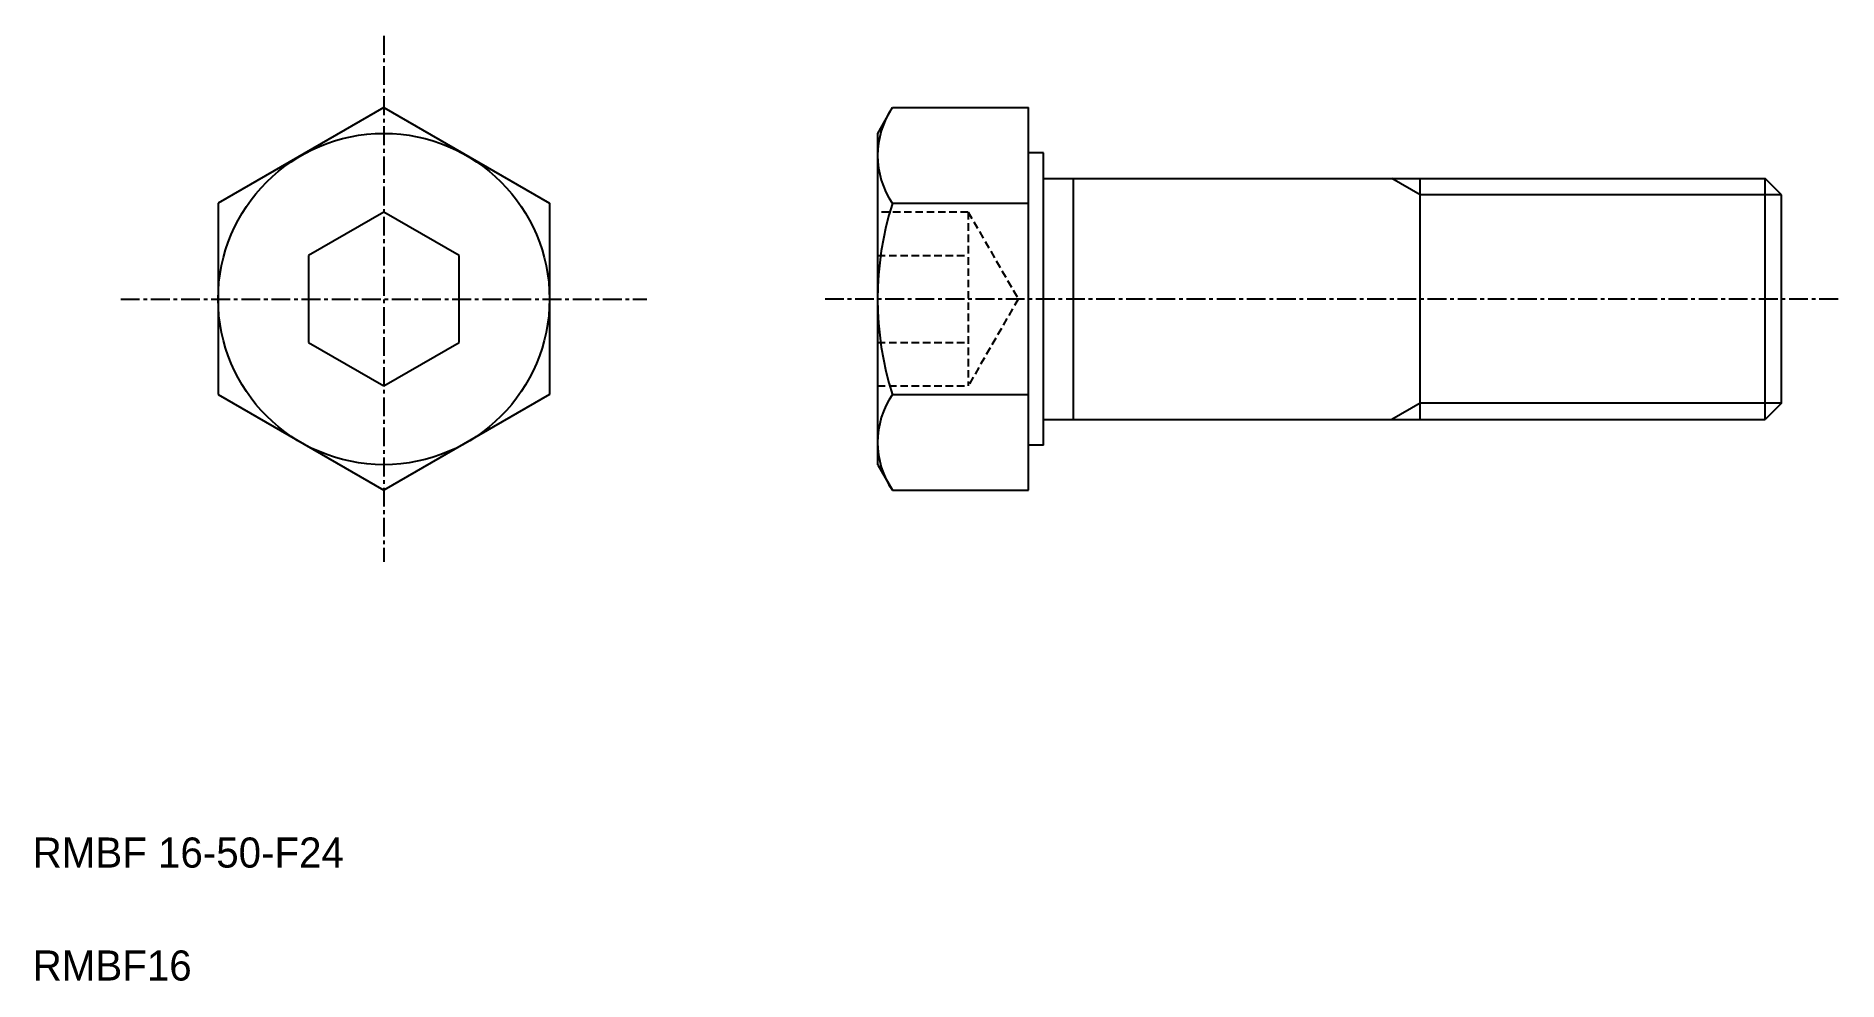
# Model space of a CAD drawing. Extents: x -16 to 104, y 5 to 68.
import ezdxf

# ---------------------------------------------------------------- set-up
doc = ezdxf.new("R2010")
doc.units = 0
doc.linetypes.add('CENTER', pattern=[2, 1.25, -0.25, 0.25, -0.25])
doc.linetypes.add('DASHED', pattern=[0.75, 0.5, -0.25])
doc.layers.get('0').update_dxf_attribs({"linetype": 'CONTINUOUS'})
doc.layers.add('CENTER', color=1, linetype='CENTER')

msp = doc.modelspace()

# ---------------------------------------------------------------- linework, layer by layer
at = {"color": 7, "linetype": 'CONTINUOUS'}
for p, q in [((7.08, 62.97), (-3.92, 56.62)), ((7.08, 62.97), (18.08, 56.62)), ((39.87, 61.26), (40.85, 62.97)), ((40.85, 62.97), (49.87, 62.97)), ((49.87, 37.56), (49.87, 62.97)), ((39.87, 39.26), (39.87, 61.26)), ((39.87, 40.66), (39.87, 59.87)), ((50.87, 59.96), (49.87, 59.96)), ((50.87, 40.56), (50.87, 59.96)), ((50.87, 58.26), (98.78, 58.26)), ((52.87, 42.26), (52.87, 58.26)), ((75.87, 42.26), (75.87, 58.26)), ((98.78, 42.26), (98.78, 58.26)), ((99.87, 57.18), (98.78, 58.26)), ((-3.92, 56.62), (-3.92, 43.91)), ((18.08, 56.62), (18.08, 43.91)), ((40.85, 56.62), (49.87, 56.62)), ((99.87, 43.35), (99.87, 57.18)), ((7.08, 56.04), (2.08, 53.15)), ((12.08, 53.15), (7.08, 56.04)), ((2.08, 53.15), (2.08, 47.38)), ((12.08, 47.38), (12.08, 53.15)), ((99.87, 50.26), (99.87, 50.26)), ((2.08, 47.38), (7.08, 44.49)), ((7.08, 44.49), (12.08, 47.38)), ((99.87, 47.11), (99.87, 47.11)), ((-3.92, 43.91), (7.08, 37.56)), ((18.08, 43.91), (7.08, 37.56)), ((40.85, 43.91), (49.87, 43.91)), ((99.87, 43.35), (98.78, 42.26)), ((50.87, 42.26), (98.78, 42.26)), ((50.87, 40.56), (49.87, 40.56)), ((39.87, 39.26), (40.85, 37.56)), ((40.85, 37.56), (49.87, 37.56))]:
    msp.add_line(p, q, dxfattribs=at)
at = {"color": 3, "linetype": 'CONTINUOUS'}
for p, q in [((75.87, 57.18), (73.99, 58.26)), ((99.87, 57.18), (75.87, 57.18)), ((75.87, 43.35), (73.99, 42.26)), ((99.87, 43.35), (75.87, 43.35))]:
    msp.add_line(p, q, dxfattribs=at)
at = {"color": 3, "linetype": 'DASHED'}
for p, q in [((45.87, 56.04), (39.87, 56.04)), ((45.87, 56.04), (49.2, 50.26)), ((45.87, 56.04), (45.87, 44.49)), ((39.87, 53.15), (45.87, 53.15)), ((49.2, 50.26), (45.87, 44.49)), ((39.87, 47.38), (45.87, 47.38)), ((39.87, 44.49), (45.87, 44.49))]:
    msp.add_line(p, q, dxfattribs=at)
at = {"color": 7, "linetype": 'CONTINUOUS'}
msp.add_circle((7.08, 50.26), 11, dxfattribs=at)
for centre, radius, start, end in [((45.48, 59.79), 5.62, 145.5966, 214.4034), ((60.88, 50.26), 21.02, 162.4121, 197.5879), ((45.48, 40.74), 5.62, 145.5966, 214.4034)]:
    msp.add_arc(centre, radius, start, end, dxfattribs=at)
at = {"layer": 'CENTER', "color": 1, "linetype": 'CENTER'}
for p, q in [((7.08, 67.73), (7.08, 32.8)), ((-10.38, 50.26), (24.54, 50.26)), ((103.62, 50.26), (36.12, 50.26))]:
    msp.add_line(p, q, dxfattribs=at)

# ---------------------------------------------------------------- texts
at = {"color": 7, "linetype": 'CONTINUOUS'}
for s, p in [('RMBF 16-50-F24', (-16.23, 12.5)), ('RMBF16', (-16.23, 5))]:
    msp.add_text(s, height=2, dxfattribs=at).set_placement(p)

doc.saveas('drawing.dxf')
